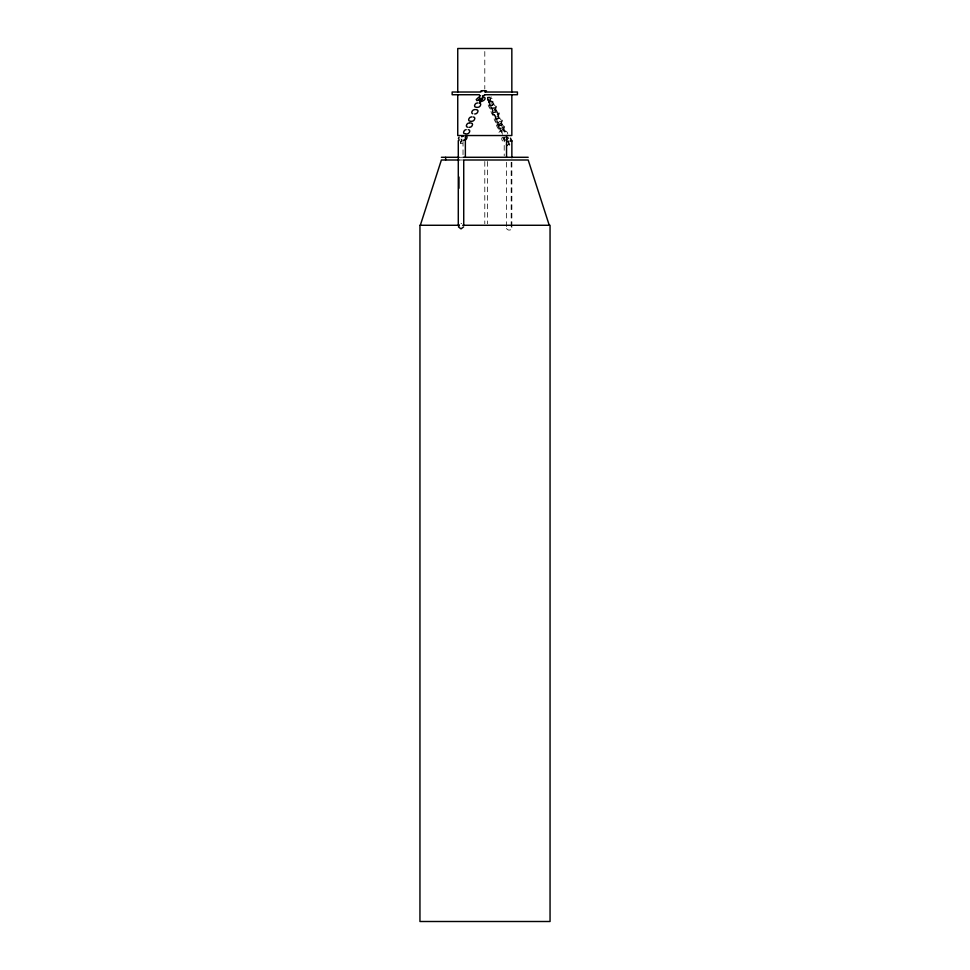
<?xml version="1.0" encoding="UTF-8"?>
<svg xmlns="http://www.w3.org/2000/svg" width="970" height="970" viewBox="0 0 970 970"><rect width="100%" height="100%" fill="white"/><g stroke="black" fill="none" stroke-linecap="round" stroke-linejoin="round"><path stroke-width="0.73" stroke-dasharray="4.85 3.64" d="M460.835 138.989L461.781 140.019M511.857 162.269L511.857 227.538C511.954 231.515 505.394 230.642 506.51 226.834M487.51 99.898L488.747 100.868L490.493 100.128M490.468 100.274L490.359 98.285M504.376 132.175C505.964 125.845 496.082 125.7 501.175 131.884C507.213 134.587 499.877 128.598 502.496 134.357M461.987 140.407C458.192 143.172 463.066 144.627 463.199 142.226M498.847 125.469C500.617 123.19 504.4 128.416 501.126 128.234C498.544 128.295 495.731 121.711 498.81 121.02C503.575 120.862 502.266 130.016 498.871 125.651M461.89 139.062L460.289 143.718L463.199 143.863M491.632 97.024L487.437 97.691M503.139 137.097C500.29 137.655 502.133 141.644 504.206 142.02M504.618 137.303L503.042 138.176L504.558 141.196M489.656 97.061L487.631 97.17M461.017 141.862L461.72 141.766M487.34 98.225C496.604 96.745 494.651 106.142 486.273 101.862M500.981 128.246L502.569 127.785L504 131.884L501.696 131.956L500.229 127.943L501.126 128.234M458.992 157.285L462.326 157.285M458.992 160.001L461.696 160.001M495.246 111.732C485.849 116.691 506.934 114.46 493.512 111.926C489.207 105.56 497.149 108.094 495.221 111.72M461.017 223.439L461.72 223.536M461.029 140.638L461.926 140.856M504.388 139.074L503.806 138.225M505.697 131.884L503.976 131.011A4.789 3.516 5.3 0 0 501.902 131.011L500.35 132.187M507.868 134.127C507.783 129.822 500.193 129.119 498.956 132.417M487.643 98.334C486.964 101.401 492.53 100.14 489.595 96.879M511.76 226.834L511.857 227.538M511.178 162.269L511.178 227.538M506.413 162.269L506.413 227.538M504.218 136.976L504.218 155.831M487.534 161.493L487.534 223.791M484.794 51.507L484.794 89.01M484.794 161.493L484.794 223.791M463.029 141.329L463.029 155.831M488.722 101.341C491.353 114.581 497.319 98.006 488.722 101.341M490.614 105.233L491.657 107.912L494.154 107.961L493.221 105.403L490.602 105.475L492.845 105.342L491.45 101.389L488.941 101.365L491.378 101.171L490.323 99.619L487.607 99.522L490.614 105.233M491.62 107.84C494.251 121.068 500.229 104.517 491.62 107.84M494.397 114.472C497.016 127.7 503.006 111.15 494.397 114.472M496.288 118.364C503.187 119.613 491.657 108.507 496.288 118.364M499.429 125.688C506.776 126.1 494.07 116.473 499.429 125.688M488.165 104.93C492.76 119.031 504.327 99.389 488.165 104.93M489.523 105.002L490.286 107.767L492.008 108.64A4.789 3.516 5.3 0 0 494.082 108.64C497.052 108.567 495.112 104.311 493.002 104.396A4.789 3.516 5.3 0 0 490.929 104.396L489.523 105.002M490.941 111.562C495.524 125.482 507.383 106.36 490.941 111.562M492.287 111.635L493.051 114.399L494.785 115.272A4.789 3.516 5.3 0 0 496.858 115.272C499.829 115.212 497.877 110.944 495.779 111.029A4.789 3.516 5.3 0 0 493.706 111.029L492.287 111.635M494.082 118.886C498.677 132.987 510.232 113.344 494.082 118.886M495.428 118.958L496.191 121.711L497.925 122.596A4.789 3.516 5.3 0 0 499.999 122.584C502.969 122.523 501.017 118.267 498.919 118.352A4.789 3.516 5.3 0 0 496.846 118.352L495.428 118.958M496.64 119.31C498.495 126.658 502.472 117.952 496.737 119.225M496.361 124.912C500.957 139.013 512.524 119.383 496.361 124.912M497.719 124.984L498.483 127.749L500.205 128.622A4.789 3.516 5.3 0 0 502.278 128.622C505.249 128.561 503.309 124.293 501.199 124.378A4.789 3.516 5.3 0 0 499.126 124.378L497.719 124.984"/><path stroke-width="1.45" d="M511.76 141.208L510.499 138.152M482.611 98.261L480.708 100.262M479.798 96.903L479.653 98.71M482.502 96.964L482.381 98.758L481.799 98.394M420.325 225.27L441.386 160.001L459.004 160.001M482.575 98.734L480.696 99.474M481.12 101.523C482.83 99.182 478.634 98.225 478.04 100.383M479.786 102.832L480.793 100.055M458.386 138.431L459.089 137.219M463.636 226.871L461.017 228.884L458.386 226.871M506.51 139.801L506.776 139.147M510.402 141.28L510.584 140.407M461.732 136.794L463.454 135.921A4.789 3.516 -5.3 0 1 464.145 135.849M484.6 95.327L482.526 95.8M508.85 141.183L507.771 141.535M479.01 96.976L476.234 99.546L476.997 100.747M505.94 140.08L506.934 139.971M468.946 123.008C466.837 122.923 464.897 127.179 467.867 127.252M466.17 129.641C464.072 129.556 462.132 133.824 465.091 133.884M481.52 90.756L480.599 91.41L481.75 91.677M485.533 91.653L486.467 90.986L485.303 90.731M481.993 90.707L484.673 90.683M480.344 92.017L452.153 92.017L452.153 94.733L479.18 94.733M484.794 92.017L517.422 92.017L517.422 94.733L484.782 94.733M463.648 135.533L457.743 135.533L457.743 95.011M466.23 135.533L511.833 135.533L511.833 95.011M441.386 157.285L459.004 157.285M463.029 157.285L528.189 157.285M463.029 160.001L528.189 160.001L549.25 225.27M458.883 225.27L419.949 225.27L419.949 921.5L550.051 921.5L550.051 225.27L462.666 225.27M479.556 101.268C481.969 102.674 487.995 98.14 483.618 97.012M479.762 100.383L478.707 100.068M480.489 95.678L479.58 95.4M479.216 103.026C482.187 103.087 480.247 107.343 478.137 107.27A4.789 3.516 -5.3 0 1 476.743 107.343M476.064 107.27C473.093 107.197 475.033 102.941 477.143 103.026A4.789 3.516 -5.3 0 1 477.834 102.953M473.311 116.982C476.27 117.043 474.33 121.299 472.22 121.226A4.789 3.516 -5.3 0 1 470.826 121.299M470.147 121.214C467.188 121.153 469.128 116.897 471.238 116.97A4.789 3.516 -5.3 0 1 471.917 116.897M468.243 129.641C471.214 129.713 469.274 133.969 467.164 133.884A4.789 3.516 -5.3 0 1 465.77 133.957M465.527 135.921C468.498 135.994 466.558 140.25 464.448 140.165A4.789 3.516 -5.3 0 1 463.054 140.238M508.886 144.554L509.492 144.809L508.268 142.056M477.046 109.804C479.277 110.447 477.167 113.987 475.361 113.902A4.789 3.516 -5.3 0 1 474.682 113.975M472.693 113.757C470.462 113.102 472.572 109.561 474.378 109.658A4.789 3.516 -5.3 0 1 475.058 109.586M507.249 145.464L506.522 144.506M508.413 138.176L506.692 137.291A4.789 3.516 5.3 0 0 506 137.219M511.833 92.017L511.833 48.5L457.743 48.5L457.743 92.017M511.857 140.504L511.857 157.758M506.546 135.533L506.546 157.285M465.357 136.976L465.357 157.285M463.733 160.899L463.733 224.676M458.968 139.134L458.968 140.614M458.968 177.025L458.968 188.277M458.968 224.676L458.968 226.168M458.289 140.614L458.289 224.676M445.654 157.285L445.654 160.001M469.25 127.325A4.789 3.516 -5.3 0 0 469.941 127.252C472.05 127.337 473.99 123.069 471.02 123.008A4.789 3.516 -5.3 0 0 469.638 122.935M475.773 109.586A4.789 3.516 -5.3 0 1 476.452 109.658"/></g></svg>
